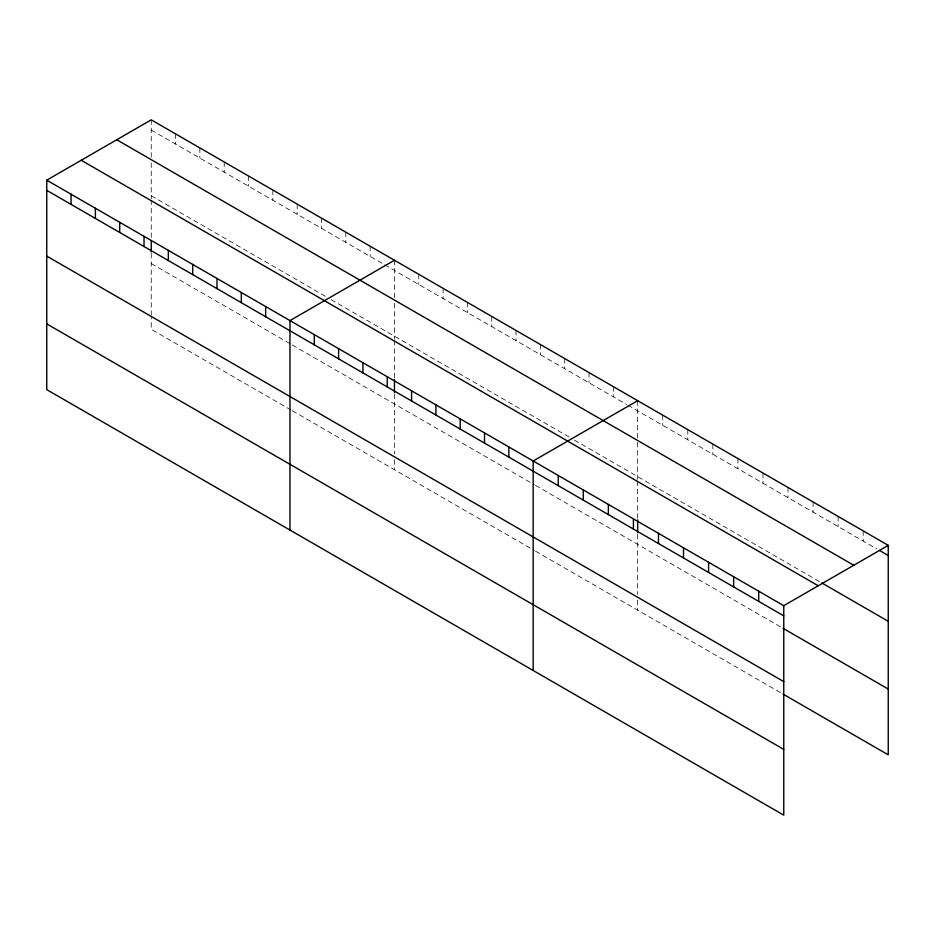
<?xml version="1.0" encoding="UTF-8"?>
<svg xmlns="http://www.w3.org/2000/svg" width="935" height="935" viewBox="0 0 935 935"><rect width="100%" height="100%" fill="white"/><g stroke="black" fill="none" stroke-linecap="round" stroke-linejoin="round"><path stroke-width="0.7" stroke-dasharray="4.67 3.51" d="M151.236 130.012L383.514 264.114M384.729 264.815L626.719 404.528M627.934 405.229L876.972 549.009M151.236 195.789L326.35 296.886M331.212 299.691L569.567 437.3M574.429 440.116L820.591 582.236M151.236 263.541L291.089 344.29M292.304 344.992L534.306 484.704M535.521 485.405L781.753 627.572M291.089 410.056L151.236 329.319L151.236 316.451M292.304 410.757L534.306 550.47M535.521 551.183L781.753 693.338M863.192 530.893L863.192 541.061M838.134 516.424L838.134 526.592M813.076 501.955L813.076 512.123M788.018 487.486L788.018 497.654M762.96 473.017L762.96 483.185M737.902 458.559L737.902 468.716M712.844 444.09L712.844 454.258M687.786 429.621L687.786 439.789M662.728 415.152L662.728 425.32M637.67 400.683L637.67 440.876M637.67 442.302L637.67 479.503M637.67 480.941L637.67 518.434M637.67 534.294L637.67 594.426M637.67 600.141L637.67 610.158M613.348 386.646L613.348 396.814M589.027 372.598L589.027 382.766M564.705 358.561L564.705 368.729M540.383 344.512L540.383 354.681M516.062 330.476L516.062 340.644M491.74 316.427L491.74 326.595M467.418 302.391L467.418 312.559M443.096 288.354L443.096 298.522M418.775 274.306L418.775 284.474M394.453 260.269L394.453 297.599M394.453 303.314L394.453 339.089M394.453 340.527L394.453 378.009M394.453 393.869L394.453 454.013M394.453 459.728L394.453 469.732M370.131 246.221L370.131 256.389M345.81 232.184L345.81 242.352M321.488 218.135L321.488 228.304M297.166 204.099L297.166 214.267M272.845 190.062L272.845 200.23M248.523 176.014L248.523 186.182M224.201 161.977L224.201 172.145M199.88 147.929L199.88 158.097M175.558 133.892L175.558 144.06M151.236 119.844L151.236 157.185M151.236 162.9L151.236 198.664M151.236 200.113L151.236 239.033M151.236 253.455L151.236 315.013"/><path stroke-width="1.4" d="M46.75 180.174L783.764 605.681L783.764 815.156L46.75 389.638L46.75 180.174L151.236 119.844L888.25 545.362L888.25 754.826L783.004 694.062M394.453 260.269L289.967 320.588L289.967 530.063M637.67 400.683L533.172 461.013L533.172 670.477M783.764 605.681L888.25 545.362M879.484 550.458L888.25 555.53M116.758 139.759L853.772 565.266M821.842 582.961L888.25 621.296M81.228 160.271L818.242 585.777M46.75 190.343L783.764 615.849M783.004 628.297L888.25 689.06M46.75 256.108L783.764 681.615M46.75 323.872L783.764 749.379M758.706 591.212L758.706 601.38M733.648 576.743L733.648 586.911M708.59 562.286L708.59 572.454M683.532 547.817L683.532 557.985M658.474 533.347L658.474 543.515M637.67 519.872L637.67 532.845M633.416 518.878L633.416 529.046M608.358 504.409L608.358 514.577M583.288 489.94L583.288 500.108M558.23 475.483L558.23 485.651M508.85 446.965L508.85 457.133M484.529 432.928L484.529 443.096M460.219 418.88L460.219 429.048M435.897 404.843L435.897 415.011M411.575 390.807L411.575 400.963M394.453 379.458L394.453 392.431M387.254 376.758L387.254 386.926M362.932 362.722L362.932 372.89M338.61 348.673L338.61 358.841M314.289 334.636L314.289 344.805M265.645 306.551L265.645 316.72M241.323 292.503L241.323 302.671M217.002 278.466L217.002 288.635M192.68 264.43L192.68 274.598M168.358 250.381L168.358 260.549M151.236 240.482L151.236 252.018M144.037 236.345L144.037 246.513M119.715 222.296L119.715 232.464M95.393 208.26L95.393 218.428M71.072 194.211L71.072 204.379"/></g></svg>
